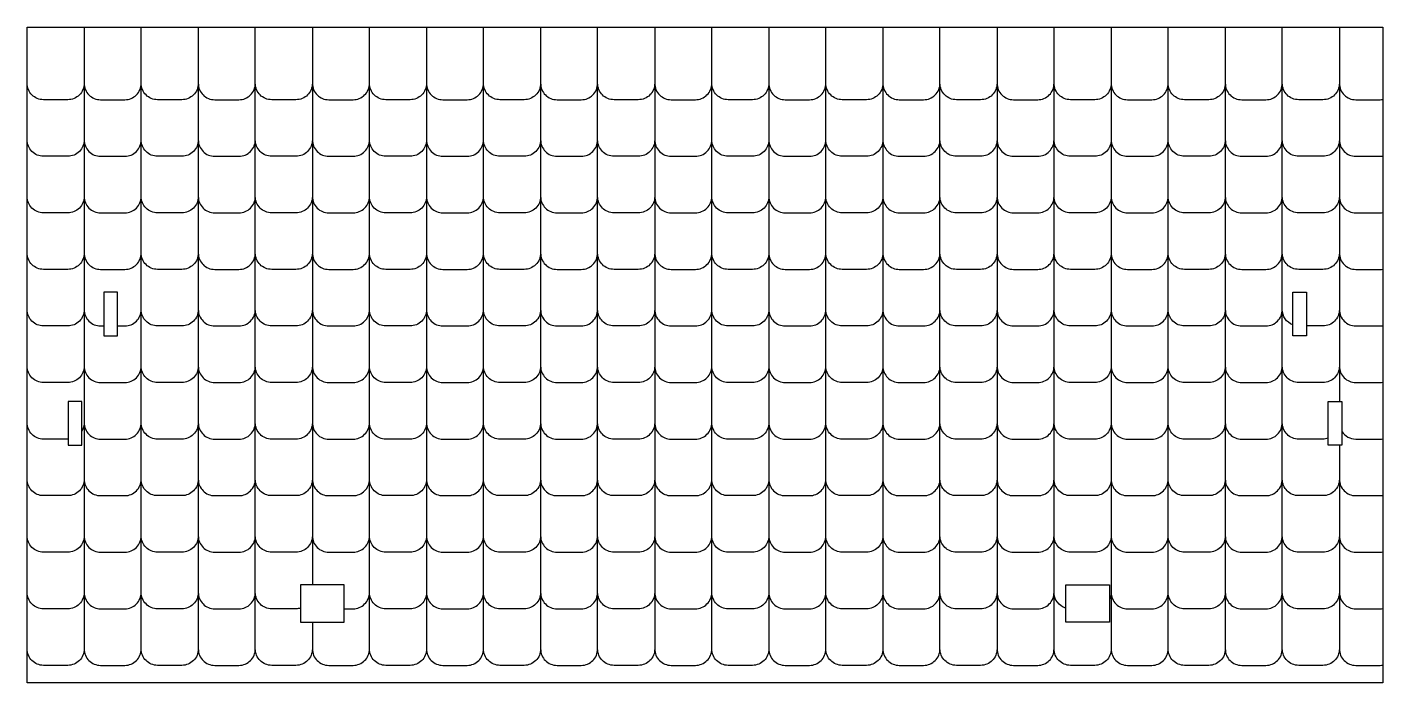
# Model space of a CAD drawing. Extents: x 2135 to 3250, y 1974 to 2836.
# Drawn here: x 2945.7 to 3243.3, y 2688.8 to 2832.8 of the extents above; entities that cross this region are included whole.
import ezdxf

# ---------------------------------------------------------------- set-up
doc = ezdxf.new("R2010")
doc.units = 0
doc.header["$MEASUREMENT"] = 0
doc.layers.add('LAYER1', color=18, linetype='CONTINUOUS')

msp = doc.modelspace()

# ---------------------------------------------------------------- linework, layer by layer
at = {"layer": 'LAYER1'}
for points in [[(2945.72, 2688.81), (2945.72, 2832.81), (3243.32, 2832.81), (3243.32, 2688.81)], [(2965.52, 2765), (2965.52, 2774.6), (2962.52, 2774.6), (2962.52, 2765)], [(3223.52, 2765), (3223.52, 2774.6), (3226.52, 2774.6), (3226.52, 2765)], [(2957.72, 2741), (2957.72, 2750.6), (2954.72, 2750.6), (2954.72, 2741)], [(3231.32, 2741), (3231.32, 2750.6), (3234.32, 2750.6), (3234.32, 2741)], [(3015.32, 2710.37), (3005.72, 2710.37), (3005.72, 2702.13), (3015.32, 2702.13)], [(3173.72, 2710.37), (3183.32, 2710.37), (3183.32, 2702.13), (3173.72, 2702.13)]]:
    msp.add_lwpolyline(points, close=True, dxfattribs=at)
for points in [[(2958.24, 2832.81), (2958.24, 2696.26, -0.414214), (2954.64, 2692.66), (2949.32, 2692.66, -0.414214), (2945.72, 2696.26)], [(2983.29, 2696.26, -0.414214), (2979.69, 2692.66), (2974.36, 2692.66, -0.414214), (2970.76, 2696.26), (2970.76, 2832.81)], [(2983.29, 2832.81), (2983.29, 2696.26, 0.414214), (2986.89, 2692.66), (2992.21, 2692.66, 0.414214), (2995.81, 2696.26)], [(3008.33, 2696.26, -0.414214), (3004.73, 2692.66), (2999.41, 2692.66, -0.414214), (2995.81, 2696.26), (2995.81, 2832.81)], [(3008.33, 2702.13), (3008.33, 2696.26, 0.414214), (3011.93, 2692.66), (3017.26, 2692.66, 0.414214), (3020.86, 2696.26), (3020.86, 2832.81)], [(3033.38, 2832.81), (3033.38, 2696.26, 0.414214), (3036.98, 2692.66), (3042.31, 2692.66, 0.414214), (3045.91, 2696.26), (3045.91, 2832.81)], [(3058.43, 2832.81), (3058.43, 2696.26, -0.414214), (3054.83, 2692.66), (3049.51, 2692.66, -0.414214), (3045.91, 2696.26)], [(3058.43, 2696.26, 0.414214), (3062.03, 2692.66), (3067.35, 2692.66, 0.414214), (3070.95, 2696.26), (3070.95, 2832.81)], [(3083.48, 2832.81), (3083.48, 2696.26, 0.414214), (3087.08, 2692.66), (3092.4, 2692.66, 0.414214), (3096, 2696.26), (3096, 2832.81)], [(3108.53, 2832.81), (3108.53, 2696.26, 0.414214), (3112.13, 2692.66), (3117.45, 2692.66, 0.414214), (3121.05, 2696.26), (3121.05, 2832.81)], [(3133.57, 2832.81), (3133.57, 2696.26, 0.414214), (3137.17, 2692.66), (3142.5, 2692.66, 0.414214), (3146.1, 2696.26), (3146.1, 2832.81)], [(3158.62, 2832.81), (3158.62, 2696.26, 0.414214), (3162.22, 2692.66), (3167.54, 2692.66, 0.414214), (3171.14, 2696.26), (3171.14, 2832.81)], [(3183.67, 2832.81), (3183.67, 2696.26, -0.414214), (3180.07, 2692.66), (3174.74, 2692.66, -0.414214), (3171.14, 2696.26)], [(3208.72, 2832.81), (3208.72, 2696.26, -0.414214), (3205.12, 2692.66), (3199.79, 2692.66, -0.414214), (3196.19, 2696.26), (3196.19, 2832.81)], [(3208.72, 2696.26, 0.414214), (3212.32, 2692.66), (3217.64, 2692.66, 0.414214), (3221.24, 2696.26), (3221.24, 2832.81)], [(2958.24, 2820.46, -0.414214), (2954.64, 2816.86), (2949.32, 2816.86, -0.414214), (2945.72, 2820.46)], [(2958.24, 2820.46, 0.414214), (2961.84, 2816.86), (2967.16, 2816.86, 0.414214), (2970.76, 2820.46)], [(2983.29, 2820.46, -0.414214), (2979.69, 2816.86), (2974.36, 2816.86, -0.414214), (2970.76, 2820.46)], [(2983.29, 2820.46, 0.414214), (2986.89, 2816.86), (2992.21, 2816.86, 0.414214), (2995.81, 2820.46)], [(3008.33, 2820.46, -0.414214), (3004.73, 2816.86), (2999.41, 2816.86, -0.414214), (2995.81, 2820.46)], [(3008.33, 2820.46, 0.414214), (3011.93, 2816.86), (3017.26, 2816.86, 0.414214), (3020.86, 2820.46)], [(3033.38, 2820.46, -0.414214), (3029.78, 2816.86), (3024.46, 2816.86, -0.414214), (3020.86, 2820.46)], [(3033.38, 2820.46, 0.414214), (3036.98, 2816.86), (3042.31, 2816.86, 0.414214), (3045.91, 2820.46)], [(3058.43, 2820.46, -0.414214), (3054.83, 2816.86), (3049.51, 2816.86, -0.414214), (3045.91, 2820.46)], [(3058.43, 2820.46, 0.414214), (3062.03, 2816.86), (3067.35, 2816.86, 0.414214), (3070.95, 2820.46)], [(3083.48, 2820.46, -0.414214), (3079.88, 2816.86), (3074.55, 2816.86, -0.414214), (3070.95, 2820.46)], [(3083.48, 2820.46, 0.414214), (3087.08, 2816.86), (3092.4, 2816.86, 0.414214), (3096, 2820.46)], [(3108.53, 2820.46, -0.414214), (3104.93, 2816.86), (3099.6, 2816.86, -0.414214), (3096, 2820.46)], [(3108.53, 2820.46, 0.414214), (3112.13, 2816.86), (3117.45, 2816.86, 0.414214), (3121.05, 2820.46)], [(3133.57, 2820.46, -0.414214), (3129.97, 2816.86), (3124.65, 2816.86, -0.414214), (3121.05, 2820.46)], [(3133.57, 2820.46, 0.414214), (3137.17, 2816.86), (3142.5, 2816.86, 0.414214), (3146.1, 2820.46)], [(3158.62, 2820.46, -0.414214), (3155.02, 2816.86), (3149.7, 2816.86, -0.414214), (3146.1, 2820.46)], [(3158.62, 2820.46, 0.414214), (3162.22, 2816.86), (3167.54, 2816.86, 0.414214), (3171.14, 2820.46)], [(3183.67, 2820.46, -0.414214), (3180.07, 2816.86), (3174.74, 2816.86, -0.414214), (3171.14, 2820.46)], [(3183.67, 2820.46, 0.414214), (3187.27, 2816.86), (3192.59, 2816.86, 0.414214), (3196.19, 2820.46)], [(3208.72, 2820.46, -0.414214), (3205.12, 2816.86), (3199.79, 2816.86, -0.414214), (3196.19, 2820.46)], [(3208.72, 2820.46, 0.414214), (3212.32, 2816.86), (3217.64, 2816.86, 0.414214), (3221.24, 2820.46)], [(3233.76, 2820.46, -0.414214), (3230.16, 2816.86), (3224.84, 2816.86, -0.414214), (3221.24, 2820.46)], [(3233.76, 2820.46, 0.414214), (3237.36, 2816.86), (3242.69, 2816.86, 0.043988), (3243.32, 2816.92)], [(2958.24, 2808.04, -0.414214), (2954.64, 2804.44), (2949.32, 2804.44, -0.414214), (2945.72, 2808.04)], [(2958.24, 2808.04, 0.414214), (2961.84, 2804.44), (2967.16, 2804.44, 0.414214), (2970.76, 2808.04)], [(2983.29, 2808.04, -0.414214), (2979.69, 2804.44), (2974.36, 2804.44, -0.414214), (2970.76, 2808.04)], [(2983.29, 2808.04, 0.414214), (2986.89, 2804.44), (2992.21, 2804.44, 0.414214), (2995.81, 2808.04)], [(3008.33, 2808.04, -0.414214), (3004.73, 2804.44), (2999.41, 2804.44, -0.414214), (2995.81, 2808.04)], [(3008.33, 2808.04, 0.414214), (3011.93, 2804.44), (3017.26, 2804.44, 0.414214), (3020.86, 2808.04)], [(3033.38, 2808.04, -0.414214), (3029.78, 2804.44), (3024.46, 2804.44, -0.414214), (3020.86, 2808.04)], [(3033.38, 2808.04, 0.414214), (3036.98, 2804.44), (3042.31, 2804.44, 0.414214), (3045.91, 2808.04)], [(3058.43, 2808.04, -0.414214), (3054.83, 2804.44), (3049.51, 2804.44, -0.414214), (3045.91, 2808.04)], [(3058.43, 2808.04, 0.414214), (3062.03, 2804.44), (3067.35, 2804.44, 0.414214), (3070.95, 2808.04)], [(3083.48, 2808.04, -0.414214), (3079.88, 2804.44), (3074.55, 2804.44, -0.414214), (3070.95, 2808.04)], [(3083.48, 2808.04, 0.414214), (3087.08, 2804.44), (3092.4, 2804.44, 0.414214), (3096, 2808.04)], [(3108.53, 2808.04, -0.414214), (3104.93, 2804.44), (3099.6, 2804.44, -0.414214), (3096, 2808.04)], [(3108.53, 2808.04, 0.414214), (3112.13, 2804.44), (3117.45, 2804.44, 0.414214), (3121.05, 2808.04)], [(3133.57, 2808.04, -0.414214), (3129.97, 2804.44), (3124.65, 2804.44, -0.414214), (3121.05, 2808.04)], [(3133.57, 2808.04, 0.414214), (3137.17, 2804.44), (3142.5, 2804.44, 0.414214), (3146.1, 2808.04)], [(3158.62, 2808.04, -0.414214), (3155.02, 2804.44), (3149.7, 2804.44, -0.414214), (3146.1, 2808.04)], [(3158.62, 2808.04, 0.414214), (3162.22, 2804.44), (3167.54, 2804.44, 0.414214), (3171.14, 2808.04)], [(3183.67, 2808.04, -0.414214), (3180.07, 2804.44), (3174.74, 2804.44, -0.414214), (3171.14, 2808.04)], [(3183.67, 2808.04, 0.414214), (3187.27, 2804.44), (3192.59, 2804.44, 0.414214), (3196.19, 2808.04)], [(3208.72, 2808.04, -0.414214), (3205.12, 2804.44), (3199.79, 2804.44, -0.414214), (3196.19, 2808.04)], [(3208.72, 2808.04, 0.414214), (3212.32, 2804.44), (3217.64, 2804.44, 0.414214), (3221.24, 2808.04)], [(3233.76, 2808.04, -0.414214), (3230.16, 2804.44), (3224.84, 2804.44, -0.414214), (3221.24, 2808.04)], [(3233.76, 2808.04, 0.414214), (3237.36, 2804.44), (3242.69, 2804.44, 0.043988), (3243.32, 2804.5)], [(2958.24, 2795.62, -0.414214), (2954.64, 2792.02), (2949.32, 2792.02, -0.414214), (2945.72, 2795.62)], [(2958.24, 2795.62, 0.414214), (2961.84, 2792.02), (2967.16, 2792.02, 0.414214), (2970.76, 2795.62)], [(2983.29, 2795.62, -0.414214), (2979.69, 2792.02), (2974.36, 2792.02, -0.414214), (2970.76, 2795.62)], [(2983.29, 2795.62, 0.414214), (2986.89, 2792.02), (2992.21, 2792.02, 0.414214), (2995.81, 2795.62)], [(3008.33, 2795.62, -0.414214), (3004.73, 2792.02), (2999.41, 2792.02, -0.414214), (2995.81, 2795.62)], [(3008.33, 2795.62, 0.414214), (3011.93, 2792.02), (3017.26, 2792.02, 0.414214), (3020.86, 2795.62)], [(3033.38, 2795.62, -0.414214), (3029.78, 2792.02), (3024.46, 2792.02, -0.414214), (3020.86, 2795.62)], [(3033.38, 2795.62, 0.414214), (3036.98, 2792.02), (3042.31, 2792.02, 0.414214), (3045.91, 2795.62)], [(3058.43, 2795.62, -0.414214), (3054.83, 2792.02), (3049.51, 2792.02, -0.414214), (3045.91, 2795.62)], [(3058.43, 2795.62, 0.414214), (3062.03, 2792.02), (3067.35, 2792.02, 0.414214), (3070.95, 2795.62)], [(3083.48, 2795.62, -0.414214), (3079.88, 2792.02), (3074.55, 2792.02, -0.414214), (3070.95, 2795.62)], [(3083.48, 2795.62, 0.414214), (3087.08, 2792.02), (3092.4, 2792.02, 0.414214), (3096, 2795.62)], [(3108.53, 2795.62, -0.414214), (3104.93, 2792.02), (3099.6, 2792.02, -0.414214), (3096, 2795.62)], [(3108.53, 2795.62, 0.414214), (3112.13, 2792.02), (3117.45, 2792.02, 0.414214), (3121.05, 2795.62)], [(3133.57, 2795.62, -0.414214), (3129.97, 2792.02), (3124.65, 2792.02, -0.414214), (3121.05, 2795.62)], [(3133.57, 2795.62, 0.414214), (3137.17, 2792.02), (3142.5, 2792.02, 0.414214), (3146.1, 2795.62)], [(3158.62, 2795.62, -0.414214), (3155.02, 2792.02), (3149.7, 2792.02, -0.414214), (3146.1, 2795.62)], [(3158.62, 2795.62, 0.414214), (3162.22, 2792.02), (3167.54, 2792.02, 0.414214), (3171.14, 2795.62)], [(3183.67, 2795.62, -0.414214), (3180.07, 2792.02), (3174.74, 2792.02, -0.414214), (3171.14, 2795.62)], [(3183.67, 2795.62, 0.414214), (3187.27, 2792.02), (3192.59, 2792.02, 0.414214), (3196.19, 2795.62)], [(3208.72, 2795.62, -0.414214), (3205.12, 2792.02), (3199.79, 2792.02, -0.414214), (3196.19, 2795.62)], [(3208.72, 2795.62, 0.414214), (3212.32, 2792.02), (3217.64, 2792.02, 0.414214), (3221.24, 2795.62)], [(3233.76, 2795.62, -0.414214), (3230.16, 2792.02), (3224.84, 2792.02, -0.414214), (3221.24, 2795.62)], [(3233.76, 2795.62, 0.414214), (3237.36, 2792.02), (3242.69, 2792.02, 0.043988), (3243.32, 2792.08)], [(2958.24, 2783.2, -0.414214), (2954.64, 2779.6), (2949.32, 2779.6, -0.414214), (2945.72, 2783.2)], [(2958.24, 2783.2, 0.414214), (2961.84, 2779.6), (2967.16, 2779.6, 0.414214), (2970.76, 2783.2)], [(2983.29, 2783.2, -0.414214), (2979.69, 2779.6), (2974.36, 2779.6, -0.414214), (2970.76, 2783.2)], [(2983.29, 2783.2, 0.414214), (2986.89, 2779.6), (2992.21, 2779.6, 0.414214), (2995.81, 2783.2)], [(3008.33, 2783.2, -0.414214), (3004.73, 2779.6), (2999.41, 2779.6, -0.414214), (2995.81, 2783.2)], [(3008.33, 2783.2, 0.414214), (3011.93, 2779.6), (3017.26, 2779.6, 0.414214), (3020.86, 2783.2)], [(3033.38, 2783.2, -0.414214), (3029.78, 2779.6), (3024.46, 2779.6, -0.414214), (3020.86, 2783.2)], [(3033.38, 2783.2, 0.414214), (3036.98, 2779.6), (3042.31, 2779.6, 0.414214), (3045.91, 2783.2)], [(3058.43, 2783.2, -0.414214), (3054.83, 2779.6), (3049.51, 2779.6, -0.414214), (3045.91, 2783.2)], [(3058.43, 2783.2, 0.414214), (3062.03, 2779.6), (3067.35, 2779.6, 0.414214), (3070.95, 2783.2)], [(3083.48, 2783.2, -0.414214), (3079.88, 2779.6), (3074.55, 2779.6, -0.414214), (3070.95, 2783.2)], [(3083.48, 2783.2, 0.414214), (3087.08, 2779.6), (3092.4, 2779.6, 0.414214), (3096, 2783.2)], [(3108.53, 2783.2, -0.414214), (3104.93, 2779.6), (3099.6, 2779.6, -0.414214), (3096, 2783.2)], [(3108.53, 2783.2, 0.414214), (3112.13, 2779.6), (3117.45, 2779.6, 0.414214), (3121.05, 2783.2)], [(3133.57, 2783.2, -0.414214), (3129.97, 2779.6), (3124.65, 2779.6, -0.414214), (3121.05, 2783.2)], [(3133.57, 2783.2, 0.414214), (3137.17, 2779.6), (3142.5, 2779.6, 0.414214), (3146.1, 2783.2)], [(3158.62, 2783.2, -0.414214), (3155.02, 2779.6), (3149.7, 2779.6, -0.414214), (3146.1, 2783.2)], [(3158.62, 2783.2, 0.414214), (3162.22, 2779.6), (3167.54, 2779.6, 0.414214), (3171.14, 2783.2)], [(3183.67, 2783.2, -0.414214), (3180.07, 2779.6), (3174.74, 2779.6, -0.414214), (3171.14, 2783.2)], [(3183.67, 2783.2, 0.414214), (3187.27, 2779.6), (3192.59, 2779.6, 0.414214), (3196.19, 2783.2)], [(3208.72, 2783.2, -0.414214), (3205.12, 2779.6), (3199.79, 2779.6, -0.414214), (3196.19, 2783.2)], [(3208.72, 2783.2, 0.414214), (3212.32, 2779.6), (3217.64, 2779.6, 0.414214), (3221.24, 2783.2)], [(3233.76, 2783.2, -0.414214), (3230.16, 2779.6), (3224.84, 2779.6, -0.414214), (3221.24, 2783.2)], [(3233.76, 2783.2, 0.414214), (3237.36, 2779.6), (3242.69, 2779.6, 0.043988), (3243.32, 2779.66)], [(2958.24, 2770.78, -0.414214), (2954.64, 2767.18), (2949.32, 2767.18, -0.414214), (2945.72, 2770.78)], [(2958.24, 2770.78, 0.414214), (2961.84, 2767.18), (2962.52, 2767.18)], [(2965.52, 2767.18), (2967.16, 2767.18, 0.414214), (2970.76, 2770.78)], [(2983.29, 2770.78, -0.414214), (2979.69, 2767.18), (2974.36, 2767.18, -0.414214), (2970.76, 2770.78)], [(2983.29, 2770.78, 0.414214), (2986.89, 2767.18), (2992.21, 2767.18, 0.414214), (2995.81, 2770.78)], [(3008.33, 2770.78, -0.414214), (3004.73, 2767.18), (2999.41, 2767.18, -0.414214), (2995.81, 2770.78)], [(3008.33, 2770.78, 0.414214), (3011.93, 2767.18), (3017.26, 2767.18, 0.414214), (3020.86, 2770.78)], [(3033.38, 2770.78, -0.414214), (3029.78, 2767.18), (3024.46, 2767.18, -0.414214), (3020.86, 2770.78)], [(3033.38, 2770.78, 0.414214), (3036.98, 2767.18), (3042.31, 2767.18, 0.414214), (3045.91, 2770.78)], [(3058.43, 2770.78, -0.414214), (3054.83, 2767.18), (3049.51, 2767.18, -0.414214), (3045.91, 2770.78)], [(3058.43, 2770.78, 0.414214), (3062.03, 2767.18), (3067.35, 2767.18, 0.414214), (3070.95, 2770.78)], [(3083.48, 2770.78, -0.414214), (3079.88, 2767.18), (3074.55, 2767.18, -0.414214), (3070.95, 2770.78)], [(3083.48, 2770.78, 0.414214), (3087.08, 2767.18), (3092.4, 2767.18, 0.414214), (3096, 2770.78)], [(3108.53, 2770.78, -0.414214), (3104.93, 2767.18), (3099.6, 2767.18, -0.414214), (3096, 2770.78)], [(3108.53, 2770.78, 0.414214), (3112.13, 2767.18), (3117.45, 2767.18, 0.414214), (3121.05, 2770.78)], [(3133.57, 2770.78, -0.414214), (3129.97, 2767.18), (3124.65, 2767.18, -0.414214), (3121.05, 2770.78)], [(3133.57, 2770.78, 0.414214), (3137.17, 2767.18), (3142.5, 2767.18, 0.414214), (3146.1, 2770.78)], [(3158.62, 2770.78, -0.414214), (3155.02, 2767.18), (3149.7, 2767.18, -0.414214), (3146.1, 2770.78)], [(3158.62, 2770.78, 0.414214), (3162.22, 2767.18), (3167.54, 2767.18, 0.414214), (3171.14, 2770.78)], [(3183.67, 2770.78, -0.414214), (3180.07, 2767.18), (3174.74, 2767.18, -0.414214), (3171.14, 2770.78)], [(3183.67, 2770.78, 0.414214), (3187.27, 2767.18), (3192.59, 2767.18, 0.414214), (3196.19, 2770.78)], [(3208.72, 2770.78, -0.414214), (3205.12, 2767.18), (3199.79, 2767.18, -0.414214), (3196.19, 2770.78)], [(3208.72, 2770.78, 0.414214), (3212.32, 2767.18), (3217.64, 2767.18, 0.414214), (3221.24, 2770.78)], [(3223.52, 2767.44, -0.307847), (3221.24, 2770.78)], [(3233.76, 2770.78, -0.414214), (3230.16, 2767.18), (3226.52, 2767.18)], [(3233.76, 2770.78, 0.414214), (3237.36, 2767.18), (3242.69, 2767.18, 0.043988), (3243.32, 2767.24)], [(2958.24, 2758.36, -0.414214), (2954.64, 2754.76), (2949.32, 2754.76, -0.414214), (2945.72, 2758.36)], [(2958.24, 2758.36, 0.414214), (2961.84, 2754.76), (2967.16, 2754.76, 0.414214), (2970.76, 2758.36)], [(2983.29, 2758.36, -0.414214), (2979.69, 2754.76), (2974.36, 2754.76, -0.414214), (2970.76, 2758.36)], [(2983.29, 2758.36, 0.414214), (2986.89, 2754.76), (2992.21, 2754.76, 0.414214), (2995.81, 2758.36)], [(3008.33, 2758.36, -0.414214), (3004.73, 2754.76), (2999.41, 2754.76, -0.414214), (2995.81, 2758.36)], [(3008.33, 2758.36, 0.414214), (3011.93, 2754.76), (3017.26, 2754.76, 0.414214), (3020.86, 2758.36)], [(3033.38, 2758.36, -0.414214), (3029.78, 2754.76), (3024.46, 2754.76, -0.414214), (3020.86, 2758.36)], [(3033.38, 2758.36, 0.414214), (3036.98, 2754.76), (3042.31, 2754.76, 0.414214), (3045.91, 2758.36)], [(3058.43, 2758.36, -0.414214), (3054.83, 2754.76), (3049.51, 2754.76, -0.414214), (3045.91, 2758.36)], [(3058.43, 2758.36, 0.414214), (3062.03, 2754.76), (3067.35, 2754.76, 0.414214), (3070.95, 2758.36)], [(3083.48, 2758.36, -0.414214), (3079.88, 2754.76), (3074.55, 2754.76, -0.414214), (3070.95, 2758.36)], [(3083.48, 2758.36, 0.414214), (3087.08, 2754.76), (3092.4, 2754.76, 0.414214), (3096, 2758.36)], [(3108.53, 2758.36, -0.414214), (3104.93, 2754.76), (3099.6, 2754.76, -0.414214), (3096, 2758.36)], [(3108.53, 2758.36, 0.414214), (3112.13, 2754.76), (3117.45, 2754.76, 0.414214), (3121.05, 2758.36)], [(3133.57, 2758.36, -0.414214), (3129.97, 2754.76), (3124.65, 2754.76, -0.414214), (3121.05, 2758.36)], [(3133.57, 2758.36, 0.414214), (3137.17, 2754.76), (3142.5, 2754.76, 0.414214), (3146.1, 2758.36)], [(3158.62, 2758.36, -0.414214), (3155.02, 2754.76), (3149.7, 2754.76, -0.414214), (3146.1, 2758.36)], [(3158.62, 2758.36, 0.414214), (3162.22, 2754.76), (3167.54, 2754.76, 0.414214), (3171.14, 2758.36)], [(3183.67, 2758.36, -0.414214), (3180.07, 2754.76), (3174.74, 2754.76, -0.414214), (3171.14, 2758.36)], [(3183.67, 2758.36, 0.414214), (3187.27, 2754.76), (3192.59, 2754.76, 0.414214), (3196.19, 2758.36)], [(3208.72, 2758.36, -0.414214), (3205.12, 2754.76), (3199.79, 2754.76, -0.414214), (3196.19, 2758.36)], [(3208.72, 2758.36, 0.414214), (3212.32, 2754.76), (3217.64, 2754.76, 0.414214), (3221.24, 2758.36)], [(3233.76, 2758.36, -0.414214), (3230.16, 2754.76), (3224.84, 2754.76, -0.414214), (3221.24, 2758.36)], [(3233.76, 2758.36, 0.414214), (3237.36, 2754.76), (3242.69, 2754.76, 0.043988), (3243.32, 2754.82)], [(2954.72, 2742.35, -0.005295), (2954.64, 2742.34), (2949.32, 2742.34, -0.414214), (2945.72, 2745.94)], [(2958.24, 2745.94, -0.137402), (2957.72, 2744.07)], [(2958.24, 2745.94, 0.414214), (2961.84, 2742.34), (2967.16, 2742.34, 0.414214), (2970.76, 2745.94)], [(2983.29, 2745.94, -0.414214), (2979.69, 2742.34), (2974.36, 2742.34, -0.414214), (2970.76, 2745.94)], [(2983.29, 2745.94, 0.414214), (2986.89, 2742.34), (2992.21, 2742.34, 0.414214), (2995.81, 2745.94)], [(3008.33, 2745.94, -0.414214), (3004.73, 2742.34), (2999.41, 2742.34, -0.414214), (2995.81, 2745.94)], [(3008.33, 2745.94, 0.414214), (3011.93, 2742.34), (3017.26, 2742.34, 0.414214), (3020.86, 2745.94)], [(3033.38, 2745.94, -0.414214), (3029.78, 2742.34), (3024.46, 2742.34, -0.414214), (3020.86, 2745.94)], [(3033.38, 2745.94, 0.414214), (3036.98, 2742.34), (3042.31, 2742.34, 0.414214), (3045.91, 2745.94)], [(3058.43, 2745.94, -0.414214), (3054.83, 2742.34), (3049.51, 2742.34, -0.414214), (3045.91, 2745.94)], [(3058.43, 2745.94, 0.414214), (3062.03, 2742.34), (3067.35, 2742.34, 0.414214), (3070.95, 2745.94)], [(3083.48, 2745.94, -0.414214), (3079.88, 2742.34), (3074.55, 2742.34, -0.414214), (3070.95, 2745.94)], [(3083.48, 2745.94, 0.414214), (3087.08, 2742.34), (3092.4, 2742.34, 0.414214), (3096, 2745.94)], [(3108.53, 2745.94, -0.414214), (3104.93, 2742.34), (3099.6, 2742.34, -0.414214), (3096, 2745.94)], [(3108.53, 2745.94, 0.414214), (3112.13, 2742.34), (3117.45, 2742.34, 0.414214), (3121.05, 2745.94)], [(3133.57, 2745.94, -0.414214), (3129.97, 2742.34), (3124.65, 2742.34, -0.414214), (3121.05, 2745.94)], [(3133.57, 2745.94, 0.414214), (3137.17, 2742.34), (3142.5, 2742.34, 0.414214), (3146.1, 2745.94)], [(3158.62, 2745.94, -0.414214), (3155.02, 2742.34), (3149.7, 2742.34, -0.414214), (3146.1, 2745.94)], [(3158.62, 2745.94, 0.414214), (3162.22, 2742.34), (3167.54, 2742.34, 0.414214), (3171.14, 2745.94)], [(3183.67, 2745.94, -0.414214), (3180.07, 2742.34), (3174.74, 2742.34, -0.414214), (3171.14, 2745.94)], [(3183.67, 2745.94, 0.414214), (3187.27, 2742.34), (3192.59, 2742.34, 0.414214), (3196.19, 2745.94)], [(3208.72, 2745.94, -0.414214), (3205.12, 2742.34), (3199.79, 2742.34, -0.414214), (3196.19, 2745.94)], [(3208.72, 2745.94, 0.414214), (3212.32, 2742.34), (3217.64, 2742.34, 0.414214), (3221.24, 2745.94)], [(3231.32, 2742.53, -0.081726), (3230.16, 2742.34), (3224.84, 2742.34, -0.414214), (3221.24, 2745.94)], [(3234.32, 2744.03, 0.257711), (3237.36, 2742.34), (3242.69, 2742.34, 0.043988), (3243.32, 2742.4)], [(3233.76, 2741), (3233.76, 2696.26, 0.414214), (3237.36, 2692.66), (3242.69, 2692.66, 0.043988), (3243.32, 2692.72)], [(2958.24, 2733.52, -0.414214), (2954.64, 2729.92), (2949.32, 2729.92, -0.414214), (2945.72, 2733.52)], [(2958.24, 2733.52, 0.414214), (2961.84, 2729.92), (2967.16, 2729.92, 0.414214), (2970.76, 2733.52)], [(2983.29, 2733.52, -0.414214), (2979.69, 2729.92), (2974.36, 2729.92, -0.414214), (2970.76, 2733.52)], [(2983.29, 2733.52, 0.414214), (2986.89, 2729.92), (2992.21, 2729.92, 0.414214), (2995.81, 2733.52)], [(3008.33, 2733.52, -0.414214), (3004.73, 2729.92), (2999.41, 2729.92, -0.414214), (2995.81, 2733.52)], [(3008.33, 2733.52, 0.414214), (3011.93, 2729.92), (3017.26, 2729.92, 0.414214), (3020.86, 2733.52)], [(3033.38, 2733.52, -0.414214), (3029.78, 2729.92), (3024.46, 2729.92, -0.414214), (3020.86, 2733.52)], [(3033.38, 2733.52, 0.414214), (3036.98, 2729.92), (3042.31, 2729.92, 0.414214), (3045.91, 2733.52)], [(3058.43, 2733.52, -0.414214), (3054.83, 2729.92), (3049.51, 2729.92, -0.414214), (3045.91, 2733.52)], [(3058.43, 2733.52, 0.414214), (3062.03, 2729.92), (3067.35, 2729.92, 0.414214), (3070.95, 2733.52)], [(3083.48, 2733.52, -0.414214), (3079.88, 2729.92), (3074.55, 2729.92, -0.414214), (3070.95, 2733.52)], [(3083.48, 2733.52, 0.414214), (3087.08, 2729.92), (3092.4, 2729.92, 0.414214), (3096, 2733.52)], [(3108.53, 2733.52, -0.414214), (3104.93, 2729.92), (3099.6, 2729.92, -0.414214), (3096, 2733.52)], [(3108.53, 2733.52, 0.414214), (3112.13, 2729.92), (3117.45, 2729.92, 0.414214), (3121.05, 2733.52)], [(3133.57, 2733.52, -0.414214), (3129.97, 2729.92), (3124.65, 2729.92, -0.414214), (3121.05, 2733.52)], [(3133.57, 2733.52, 0.414214), (3137.17, 2729.92), (3142.5, 2729.92, 0.414214), (3146.1, 2733.52)], [(3158.62, 2733.52, -0.414214), (3155.02, 2729.92), (3149.7, 2729.92, -0.414214), (3146.1, 2733.52)], [(3158.62, 2733.52, 0.414214), (3162.22, 2729.92), (3167.54, 2729.92, 0.414214), (3171.14, 2733.52)], [(3183.67, 2733.52, -0.414214), (3180.07, 2729.92), (3174.74, 2729.92, -0.414214), (3171.14, 2733.52)], [(3183.67, 2733.52, 0.414214), (3187.27, 2729.92), (3192.59, 2729.92, 0.414214), (3196.19, 2733.52)], [(3208.72, 2733.52, -0.414214), (3205.12, 2729.92), (3199.79, 2729.92, -0.414214), (3196.19, 2733.52)], [(3208.72, 2733.52, 0.414214), (3212.32, 2729.92), (3217.64, 2729.92, 0.414214), (3221.24, 2733.52)], [(3233.76, 2733.52, -0.414214), (3230.16, 2729.92), (3224.84, 2729.92, -0.414214), (3221.24, 2733.52)], [(3233.76, 2733.52, 0.414214), (3237.36, 2729.92), (3242.69, 2729.92, 0.043988), (3243.32, 2729.98)], [(2958.24, 2721.1, -0.414214), (2954.64, 2717.5), (2949.32, 2717.5, -0.414214), (2945.72, 2721.1)], [(2958.24, 2721.1, 0.414214), (2961.84, 2717.5), (2967.16, 2717.5, 0.414214), (2970.76, 2721.1)], [(2983.29, 2721.1, -0.414214), (2979.69, 2717.5), (2974.36, 2717.5, -0.414214), (2970.76, 2721.1)], [(2983.29, 2721.1, 0.414214), (2986.89, 2717.5), (2992.21, 2717.5, 0.414214), (2995.81, 2721.1)], [(3008.33, 2721.1, -0.414214), (3004.73, 2717.5), (2999.41, 2717.5, -0.414214), (2995.81, 2721.1)], [(3008.33, 2721.1, 0.414214), (3011.93, 2717.5), (3017.26, 2717.5, 0.414214), (3020.86, 2721.1)], [(3033.38, 2721.1, -0.414214), (3029.78, 2717.5), (3024.46, 2717.5, -0.414214), (3020.86, 2721.1)], [(3033.38, 2721.1, 0.414214), (3036.98, 2717.5), (3042.31, 2717.5, 0.414214), (3045.91, 2721.1)], [(3058.43, 2721.1, -0.414214), (3054.83, 2717.5), (3049.51, 2717.5, -0.414214), (3045.91, 2721.1)], [(3058.43, 2721.1, 0.414214), (3062.03, 2717.5), (3067.35, 2717.5, 0.414214), (3070.95, 2721.1)], [(3083.48, 2721.1, -0.414214), (3079.88, 2717.5), (3074.55, 2717.5, -0.414214), (3070.95, 2721.1)], [(3083.48, 2721.1, 0.414214), (3087.08, 2717.5), (3092.4, 2717.5, 0.414214), (3096, 2721.1)], [(3108.53, 2721.1, -0.414214), (3104.93, 2717.5), (3099.6, 2717.5, -0.414214), (3096, 2721.1)], [(3108.53, 2721.1, 0.414214), (3112.13, 2717.5), (3117.45, 2717.5, 0.414214), (3121.05, 2721.1)], [(3133.57, 2721.1, -0.414214), (3129.97, 2717.5), (3124.65, 2717.5, -0.414214), (3121.05, 2721.1)], [(3133.57, 2721.1, 0.414214), (3137.17, 2717.5), (3142.5, 2717.5, 0.414214), (3146.1, 2721.1)], [(3158.62, 2721.1, -0.414214), (3155.02, 2717.5), (3149.7, 2717.5, -0.414214), (3146.1, 2721.1)], [(3158.62, 2721.1, 0.414214), (3162.22, 2717.5), (3167.54, 2717.5, 0.414214), (3171.14, 2721.1)], [(3183.67, 2721.1, -0.414214), (3180.07, 2717.5), (3174.74, 2717.5, -0.414214), (3171.14, 2721.1)], [(3183.67, 2721.1, 0.414214), (3187.27, 2717.5), (3192.59, 2717.5, 0.414214), (3196.19, 2721.1)], [(3208.72, 2721.1, -0.414214), (3205.12, 2717.5), (3199.79, 2717.5, -0.414214), (3196.19, 2721.1)], [(3208.72, 2721.1, 0.414214), (3212.32, 2717.5), (3217.64, 2717.5, 0.414214), (3221.24, 2721.1)], [(3233.76, 2721.1, -0.414214), (3230.16, 2717.5), (3224.84, 2717.5, -0.414214), (3221.24, 2721.1)], [(3233.76, 2721.1, 0.414214), (3237.36, 2717.5), (3242.69, 2717.5, 0.043988), (3243.32, 2717.56)], [(2958.24, 2708.68, -0.414214), (2954.64, 2705.08), (2949.32, 2705.08, -0.414214), (2945.72, 2708.68)], [(2958.24, 2708.68, 0.414214), (2961.84, 2705.08), (2967.16, 2705.08, 0.414214), (2970.76, 2708.68)], [(2983.29, 2708.68, -0.414214), (2979.69, 2705.08), (2974.36, 2705.08, -0.414214), (2970.76, 2708.68)], [(2983.29, 2708.68, 0.414214), (2986.89, 2705.08), (2992.21, 2705.08, 0.414214), (2995.81, 2708.68)], [(3005.72, 2705.22, -0.069122), (3004.73, 2705.08), (2999.41, 2705.08, -0.414214), (2995.81, 2708.68)], [(3015.32, 2705.08), (3017.26, 2705.08, 0.414214), (3020.86, 2708.68)], [(3033.38, 2708.68, -0.414214), (3029.78, 2705.08), (3024.46, 2705.08, -0.414214), (3020.86, 2708.68)], [(3033.38, 2708.68, 0.414214), (3036.98, 2705.08), (3042.31, 2705.08, 0.414214), (3045.91, 2708.68)], [(3058.43, 2708.68, -0.414214), (3054.83, 2705.08), (3049.51, 2705.08, -0.414214), (3045.91, 2708.68)], [(3058.43, 2708.68, 0.414214), (3062.03, 2705.08), (3067.35, 2705.08, 0.414214), (3070.95, 2708.68)], [(3083.48, 2708.68, -0.414214), (3079.88, 2705.08), (3074.55, 2705.08, -0.414214), (3070.95, 2708.68)], [(3083.48, 2708.68, 0.414214), (3087.08, 2705.08), (3092.4, 2705.08, 0.414214), (3096, 2708.68)], [(3108.53, 2708.68, -0.414214), (3104.93, 2705.08), (3099.6, 2705.08, -0.414214), (3096, 2708.68)], [(3108.53, 2708.68, 0.414214), (3112.13, 2705.08), (3117.45, 2705.08, 0.414214), (3121.05, 2708.68)], [(3133.57, 2708.68, -0.414214), (3129.97, 2705.08), (3124.65, 2705.08, -0.414214), (3121.05, 2708.68)], [(3133.57, 2708.68, 0.414214), (3137.17, 2705.08), (3142.5, 2705.08, 0.414214), (3146.1, 2708.68)], [(3158.62, 2708.68, -0.414214), (3155.02, 2705.08), (3149.7, 2705.08, -0.414214), (3146.1, 2708.68)], [(3158.62, 2708.68, 0.414214), (3162.22, 2705.08), (3167.54, 2705.08, 0.414214), (3171.14, 2708.68)], [(3173.72, 2705.23, -0.331751), (3171.14, 2708.68)], [(3183.67, 2708.68, -0.111847), (3183.32, 2707.13)], [(3183.67, 2708.68, 0.414214), (3187.27, 2705.08), (3192.59, 2705.08, 0.414214), (3196.19, 2708.68)], [(3208.72, 2708.68, -0.414214), (3205.12, 2705.08), (3199.79, 2705.08, -0.414214), (3196.19, 2708.68)], [(3208.72, 2708.68, 0.414214), (3212.32, 2705.08), (3217.64, 2705.08, 0.414214), (3221.24, 2708.68)], [(3233.76, 2708.68, -0.414214), (3230.16, 2705.08), (3224.84, 2705.08, -0.414214), (3221.24, 2708.68)], [(3233.76, 2708.68, 0.414214), (3237.36, 2705.08), (3242.69, 2705.08, 0.043988), (3243.32, 2705.14)], [(2958.24, 2696.26, 0.414214), (2961.84, 2692.66), (2967.16, 2692.66, 0.414214), (2970.76, 2696.26)], [(3033.38, 2696.26, -0.414214), (3029.78, 2692.66), (3024.46, 2692.66, -0.414214), (3020.86, 2696.26)], [(3083.48, 2696.26, -0.414214), (3079.88, 2692.66), (3074.55, 2692.66, -0.414214), (3070.95, 2696.26)], [(3108.53, 2696.26, -0.414214), (3104.93, 2692.66), (3099.6, 2692.66, -0.414214), (3096, 2696.26)], [(3133.57, 2696.26, -0.414214), (3129.97, 2692.66), (3124.65, 2692.66, -0.414214), (3121.05, 2696.26)], [(3158.62, 2696.26, -0.414214), (3155.02, 2692.66), (3149.7, 2692.66, -0.414214), (3146.1, 2696.26)], [(3183.67, 2696.26, 0.414214), (3187.27, 2692.66), (3192.59, 2692.66, 0.414214), (3196.19, 2696.26)], [(3233.76, 2696.26, -0.414214), (3230.16, 2692.66), (3224.84, 2692.66, -0.414214), (3221.24, 2696.26)]]:
    msp.add_lwpolyline(points, format="xyb", dxfattribs=at)
for points in [[(3008.33, 2832.81), (3008.33, 2710.37)], [(3233.76, 2832.81), (3233.76, 2750.6)]]:
    msp.add_lwpolyline(points, dxfattribs=at)

doc.saveas('drawing.dxf')
